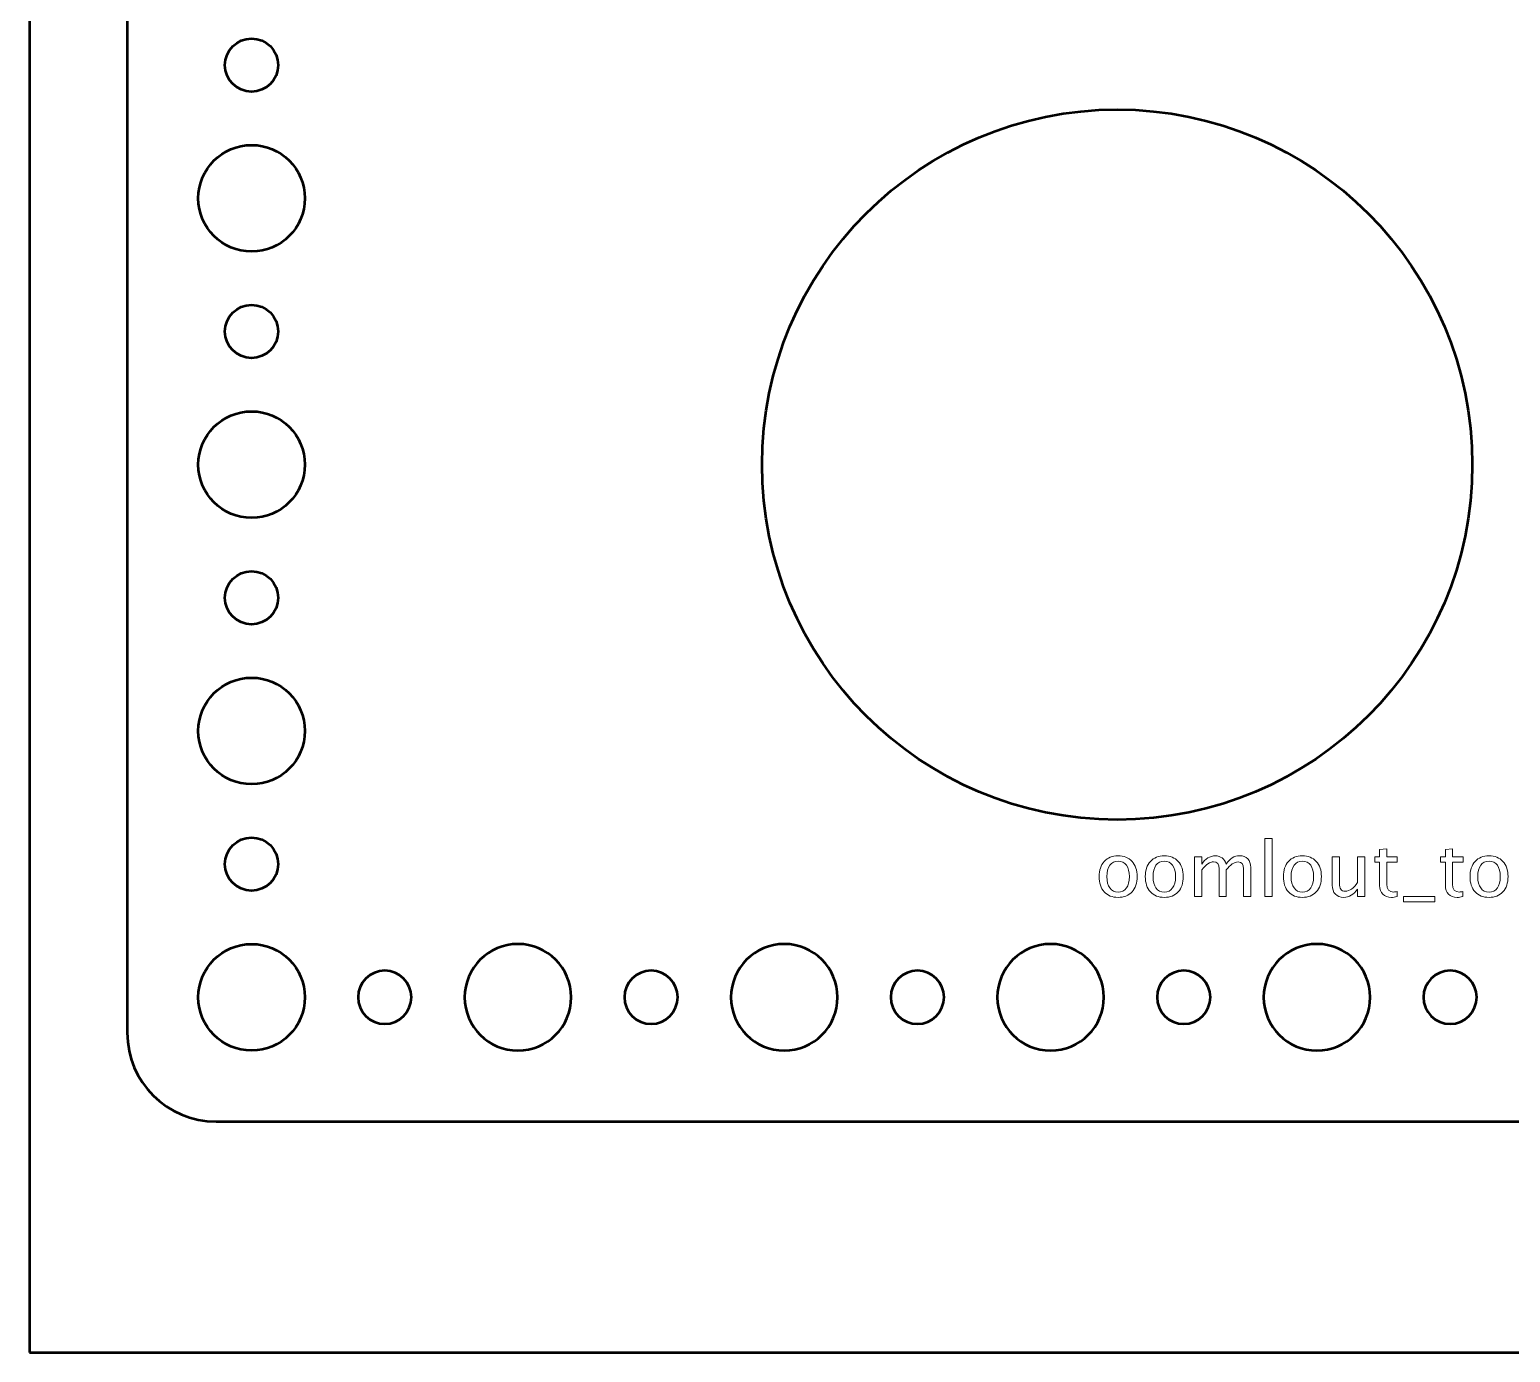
# Model space of a CAD drawing. Header units: centimetres. Extents: x -44 to 44, y -14.8 to 14.1.
# Drawn here: x 16 to 24.34, y -14.75 to -7.3 of the extents above; entities that cross this region are included whole.
import ezdxf

# ---------------------------------------------------------------- set-up
doc = ezdxf.new("R2010")
doc.units = ezdxf.units.CM
doc.header["$MEASUREMENT"] = 0
doc.layers.add('Layer 1', color=7, linetype='Continuous')

msp = doc.modelspace()

# ---------------------------------------------------------------- linework, layer by layer
at = {"layer": 'Layer 1', "color": 4, "lineweight": 53}
msp.add_lwpolyline([(16, -14.75), (44, -14.75), (44, 8.75), (16, 8.75), (16, -14.75)], close=True, dxfattribs=at)
at = {"layer": 'Layer 1', "lineweight": 53}
for centre, major_axis in [((17.25, -7.5), (0, 0.15)), ((22.12505, -9.75005), (0, 2.00005)), ((17.25001, -8.25001), (0, 0.30001)), ((17.25, -9), (0, 0.15)), ((17.25001, -9.75001), (0, 0.30001)), ((17.25, -10.5), (0, 0.15)), ((17.25001, -11.25001), (0, 0.30001)), ((17.25, -12), (0, 0.15)), ((17.25001, -12.75001), (0, 0.30001))]:
    msp.add_ellipse(centre, major_axis=major_axis, ratio=1, dxfattribs=at)
for points, knots in [([(16.55, -12.95), (16.55, -12.95), (16.55, 6.95), (16.55, 6.95), (16.55, 6.95), (16.55, 7.22614), (16.77386, 7.45), (17.05, 7.45), (17.05, 7.45), (17.05, 7.45), (42.95, 7.45), (42.95, 7.45), (42.95, 7.45), (43.22614, 7.45), (43.45, 7.22614), (43.45, 6.95), (43.45, 6.95), (43.45, 6.95), (43.45, -12.95), (43.45, -12.95), (43.45, -12.95), (43.45, -13.22614), (43.22614, -13.45), (42.95, -13.45), (42.95, -13.45), (42.95, -13.45), (17.05, -13.45), (17.05, -13.45), (17.05, -13.45), (16.77386, -13.45), (16.55, -13.22614), (16.55, -12.95)], [0, 0, 0, 0, 0.1111111, 0.1111111, 0.1111111, 0.1111111, 0.2222222, 0.2222222, 0.2222222, 0.2222222, 0.3333333, 0.3333333, 0.3333333, 0.3333333, 0.4444444, 0.4444444, 0.4444444, 0.4444444, 0.5555556, 0.5555556, 0.5555556, 0.5555556, 0.6666667, 0.6666667, 0.6666667, 0.6666667, 0.7777778, 0.7777778, 0.7777778, 0.7777778, 1, 1, 1, 1]), ([(18.45, -12.75), (18.45, -12.58431), (18.58431, -12.45), (18.75, -12.45), (18.75, -12.45), (18.91569, -12.45), (19.05, -12.58431), (19.05, -12.75), (19.05, -12.75), (19.05, -12.91569), (18.91569, -13.05), (18.75, -13.05), (18.75, -13.05), (18.58431, -13.05), (18.45, -12.91569), (18.45, -12.75)], [0, 0, 0, 0, 0.2, 0.2, 0.2, 0.2, 0.4, 0.4, 0.4, 0.4, 0.6, 0.6, 0.6, 0.6, 1, 1, 1, 1]), ([(19.95, -12.75), (19.95, -12.58431), (20.08431, -12.45), (20.25, -12.45), (20.25, -12.45), (20.41569, -12.45), (20.55, -12.58431), (20.55, -12.75), (20.55, -12.75), (20.55, -12.91569), (20.41569, -13.05), (20.25, -13.05), (20.25, -13.05), (20.08431, -13.05), (19.95, -12.91569), (19.95, -12.75)], [0, 0, 0, 0, 0.2, 0.2, 0.2, 0.2, 0.4, 0.4, 0.4, 0.4, 0.6, 0.6, 0.6, 0.6, 1, 1, 1, 1]), ([(21.45, -12.75), (21.45, -12.58431), (21.58431, -12.45), (21.75, -12.45), (21.75, -12.45), (21.91569, -12.45), (22.05, -12.58431), (22.05, -12.75), (22.05, -12.75), (22.05, -12.91569), (21.91569, -13.05), (21.75, -13.05), (21.75, -13.05), (21.58431, -13.05), (21.45, -12.91569), (21.45, -12.75)], [0, 0, 0, 0, 0.2, 0.2, 0.2, 0.2, 0.4, 0.4, 0.4, 0.4, 0.6, 0.6, 0.6, 0.6, 1, 1, 1, 1]), ([(22.95, -12.75), (22.95, -12.58431), (23.08431, -12.45), (23.25, -12.45), (23.25, -12.45), (23.41569, -12.45), (23.55, -12.58431), (23.55, -12.75), (23.55, -12.75), (23.55, -12.91569), (23.41569, -13.05), (23.25, -13.05), (23.25, -13.05), (23.08431, -13.05), (22.95, -12.91569), (22.95, -12.75)], [0, 0, 0, 0, 0.2, 0.2, 0.2, 0.2, 0.4, 0.4, 0.4, 0.4, 0.6, 0.6, 0.6, 0.6, 1, 1, 1, 1]), ([(17.85, -12.75), (17.85, -12.66716), (17.91716, -12.6), (18, -12.6), (18, -12.6), (18.08284, -12.6), (18.15, -12.66716), (18.15, -12.75), (18.15, -12.75), (18.15, -12.83284), (18.08284, -12.9), (18, -12.9), (18, -12.9), (17.91716, -12.9), (17.85, -12.83284), (17.85, -12.75)], [0, 0, 0, 0, 0.2, 0.2, 0.2, 0.2, 0.4, 0.4, 0.4, 0.4, 0.6, 0.6, 0.6, 0.6, 1, 1, 1, 1]), ([(19.35, -12.75), (19.35, -12.66716), (19.41716, -12.6), (19.5, -12.6), (19.5, -12.6), (19.58284, -12.6), (19.65, -12.66716), (19.65, -12.75), (19.65, -12.75), (19.65, -12.83284), (19.58284, -12.9), (19.5, -12.9), (19.5, -12.9), (19.41716, -12.9), (19.35, -12.83284), (19.35, -12.75)], [0, 0, 0, 0, 0.2, 0.2, 0.2, 0.2, 0.4, 0.4, 0.4, 0.4, 0.6, 0.6, 0.6, 0.6, 1, 1, 1, 1]), ([(20.85, -12.75), (20.85, -12.66716), (20.91716, -12.6), (21, -12.6), (21, -12.6), (21.08284, -12.6), (21.15, -12.66716), (21.15, -12.75), (21.15, -12.75), (21.15, -12.83284), (21.08284, -12.9), (21, -12.9), (21, -12.9), (20.91716, -12.9), (20.85, -12.83284), (20.85, -12.75)], [0, 0, 0, 0, 0.2, 0.2, 0.2, 0.2, 0.4, 0.4, 0.4, 0.4, 0.6, 0.6, 0.6, 0.6, 1, 1, 1, 1]), ([(22.35, -12.75), (22.35, -12.66716), (22.41716, -12.6), (22.5, -12.6), (22.5, -12.6), (22.58284, -12.6), (22.65, -12.66716), (22.65, -12.75), (22.65, -12.75), (22.65, -12.83284), (22.58284, -12.9), (22.5, -12.9), (22.5, -12.9), (22.41716, -12.9), (22.35, -12.83284), (22.35, -12.75)], [0, 0, 0, 0, 0.2, 0.2, 0.2, 0.2, 0.4, 0.4, 0.4, 0.4, 0.6, 0.6, 0.6, 0.6, 1, 1, 1, 1]), ([(23.85, -12.75), (23.85, -12.66716), (23.91716, -12.6), (24, -12.6), (24, -12.6), (24.08284, -12.6), (24.15, -12.66716), (24.15, -12.75), (24.15, -12.75), (24.15, -12.83284), (24.08284, -12.9), (24, -12.9), (24, -12.9), (23.91716, -12.9), (23.85, -12.83284), (23.85, -12.75)], [0, 0, 0, 0, 0.2, 0.2, 0.2, 0.2, 0.4, 0.4, 0.4, 0.4, 0.6, 0.6, 0.6, 0.6, 1, 1, 1, 1])]:
    msp.add_open_spline(points, degree=3, knots=knots, dxfattribs=at)
at = {"layer": 'Layer 1', "color": 5, "lineweight": 9}
for points, knots in [([(22.95648, -12.18252), (22.95648, -12.18252), (22.95648, -11.85613), (22.95648, -11.85613), (22.95648, -11.85613), (22.95648, -11.85613), (22.99712, -11.85613), (22.99712, -11.85613), (22.99712, -11.85613), (22.99712, -11.85613), (22.99712, -12.18252), (22.99712, -12.18252), (22.99712, -12.18252), (22.99712, -12.18252), (22.95648, -12.18252), (22.95648, -12.18252)], [0, 0, 0, 0, 0.2, 0.2, 0.2, 0.2, 0.4, 0.4, 0.4, 0.4, 0.6, 0.6, 0.6, 0.6, 1, 1, 1, 1]), ([(23.70197, -12.18245), (23.68941, -12.18591), (23.67847, -12.1876), (23.66923, -12.1876), (23.66923, -12.1876), (23.64849, -12.1876), (23.63233, -12.18167), (23.62076, -12.16982), (23.62076, -12.16982), (23.60912, -12.15797), (23.60333, -12.14153), (23.60333, -12.12043), (23.60333, -12.12043), (23.60333, -12.12043), (23.60333, -11.98863), (23.60333, -11.98863), (23.60333, -11.98863), (23.60333, -11.98863), (23.57525, -11.98863), (23.57525, -11.98863), (23.57525, -11.98863), (23.57525, -11.98863), (23.57525, -11.95816), (23.57525, -11.95816), (23.57525, -11.95816), (23.57525, -11.95816), (23.60333, -11.95816), (23.60333, -11.95816), (23.60333, -11.95816), (23.60333, -11.95816), (23.60333, -11.91759), (23.60333, -11.91759), (23.60333, -11.91759), (23.60333, -11.91759), (23.64397, -11.91371), (23.64397, -11.91371), (23.64397, -11.91371), (23.64397, -11.91371), (23.64397, -11.95816), (23.64397, -11.95816), (23.64397, -11.95816), (23.64397, -11.95816), (23.70282, -11.95816), (23.70282, -11.95816), (23.70282, -11.95816), (23.70282, -11.95816), (23.70282, -11.98863), (23.70282, -11.98863), (23.70282, -11.98863), (23.70282, -11.98863), (23.64397, -11.98863), (23.64397, -11.98863), (23.64397, -11.98863), (23.64397, -11.98863), (23.64397, -12.11309), (23.64397, -12.11309), (23.64397, -12.11309), (23.64397, -12.14244), (23.65674, -12.15712), (23.68221, -12.15712), (23.68221, -12.15712), (23.68765, -12.15712), (23.69421, -12.1562), (23.70197, -12.15444), (23.70197, -12.15444), (23.70197, -12.15444), (23.70197, -12.18245), (23.70197, -12.18245)], [0, 0, 0, 0, 0.0555556, 0.0555556, 0.0555556, 0.0555556, 0.1111111, 0.1111111, 0.1111111, 0.1111111, 0.1666667, 0.1666667, 0.1666667, 0.1666667, 0.2222222, 0.2222222, 0.2222222, 0.2222222, 0.2777778, 0.2777778, 0.2777778, 0.2777778, 0.3333333, 0.3333333, 0.3333333, 0.3333333, 0.3888889, 0.3888889, 0.3888889, 0.3888889, 0.4444444, 0.4444444, 0.4444444, 0.4444444, 0.5, 0.5, 0.5, 0.5, 0.5555556, 0.5555556, 0.5555556, 0.5555556, 0.6111111, 0.6111111, 0.6111111, 0.6111111, 0.6666667, 0.6666667, 0.6666667, 0.6666667, 0.7222222, 0.7222222, 0.7222222, 0.7222222, 0.7777778, 0.7777778, 0.7777778, 0.7777778, 0.8333333, 0.8333333, 0.8333333, 0.8333333, 0.8888889, 0.8888889, 0.8888889, 0.8888889, 1, 1, 1, 1]), ([(24.07197, -12.18245), (24.05941, -12.18591), (24.04847, -12.1876), (24.03923, -12.1876), (24.03923, -12.1876), (24.01849, -12.1876), (24.00233, -12.18167), (23.99076, -12.16982), (23.99076, -12.16982), (23.97912, -12.15797), (23.97333, -12.14153), (23.97333, -12.12043), (23.97333, -12.12043), (23.97333, -12.12043), (23.97333, -11.98863), (23.97333, -11.98863), (23.97333, -11.98863), (23.97333, -11.98863), (23.94525, -11.98863), (23.94525, -11.98863), (23.94525, -11.98863), (23.94525, -11.98863), (23.94525, -11.95816), (23.94525, -11.95816), (23.94525, -11.95816), (23.94525, -11.95816), (23.97333, -11.95816), (23.97333, -11.95816), (23.97333, -11.95816), (23.97333, -11.95816), (23.97333, -11.91759), (23.97333, -11.91759), (23.97333, -11.91759), (23.97333, -11.91759), (24.01397, -11.91371), (24.01397, -11.91371), (24.01397, -11.91371), (24.01397, -11.91371), (24.01397, -11.95816), (24.01397, -11.95816), (24.01397, -11.95816), (24.01397, -11.95816), (24.07282, -11.95816), (24.07282, -11.95816), (24.07282, -11.95816), (24.07282, -11.95816), (24.07282, -11.98863), (24.07282, -11.98863), (24.07282, -11.98863), (24.07282, -11.98863), (24.01397, -11.98863), (24.01397, -11.98863), (24.01397, -11.98863), (24.01397, -11.98863), (24.01397, -12.11309), (24.01397, -12.11309), (24.01397, -12.11309), (24.01397, -12.14244), (24.02674, -12.15712), (24.05221, -12.15712), (24.05221, -12.15712), (24.05765, -12.15712), (24.06421, -12.1562), (24.07197, -12.15444), (24.07197, -12.15444), (24.07197, -12.15444), (24.07197, -12.18245), (24.07197, -12.18245)], [0, 0, 0, 0, 0.0555556, 0.0555556, 0.0555556, 0.0555556, 0.1111111, 0.1111111, 0.1111111, 0.1111111, 0.1666667, 0.1666667, 0.1666667, 0.1666667, 0.2222222, 0.2222222, 0.2222222, 0.2222222, 0.2777778, 0.2777778, 0.2777778, 0.2777778, 0.3333333, 0.3333333, 0.3333333, 0.3333333, 0.3888889, 0.3888889, 0.3888889, 0.3888889, 0.4444444, 0.4444444, 0.4444444, 0.4444444, 0.5, 0.5, 0.5, 0.5, 0.5555556, 0.5555556, 0.5555556, 0.5555556, 0.6111111, 0.6111111, 0.6111111, 0.6111111, 0.6666667, 0.6666667, 0.6666667, 0.6666667, 0.7222222, 0.7222222, 0.7222222, 0.7222222, 0.7777778, 0.7777778, 0.7777778, 0.7777778, 0.8333333, 0.8333333, 0.8333333, 0.8333333, 0.8888889, 0.8888889, 0.8888889, 0.8888889, 1, 1, 1, 1]), ([(22.13041, -12.1876), (22.09746, -12.1876), (22.07136, -12.17709), (22.05217, -12.15606), (22.05217, -12.15606), (22.03291, -12.13504), (22.02331, -12.10646), (22.02331, -12.07041), (22.02331, -12.07041), (22.02331, -12.03443), (22.03291, -12.00592), (22.05217, -11.98497), (22.05217, -11.98497), (22.07136, -11.96401), (22.09746, -11.9535), (22.13041, -11.9535), (22.13041, -11.9535), (22.16336, -11.9535), (22.18947, -11.96401), (22.20866, -11.98497), (22.20866, -11.98497), (22.22792, -12.00592), (22.23751, -12.03443), (22.23751, -12.07041), (22.23751, -12.07041), (22.23751, -12.10646), (22.22792, -12.13504), (22.20866, -12.15606), (22.20866, -12.15606), (22.18947, -12.17709), (22.16336, -12.1876), (22.13041, -12.1876)], [0, 0, 0, 0, 0.1111111, 0.1111111, 0.1111111, 0.1111111, 0.2222222, 0.2222222, 0.2222222, 0.2222222, 0.3333333, 0.3333333, 0.3333333, 0.3333333, 0.4444444, 0.4444444, 0.4444444, 0.4444444, 0.5555556, 0.5555556, 0.5555556, 0.5555556, 0.6666667, 0.6666667, 0.6666667, 0.6666667, 0.7777778, 0.7777778, 0.7777778, 0.7777778, 1, 1, 1, 1]), ([(22.13034, -12.15712), (22.15045, -12.15712), (22.16611, -12.14957), (22.17726, -12.1344), (22.17726, -12.1344), (22.18834, -12.1193), (22.19391, -12.09792), (22.19391, -12.07041), (22.19391, -12.07041), (22.19391, -12.04296), (22.18834, -12.02165), (22.17726, -12.00656), (22.17726, -12.00656), (22.16611, -11.99153), (22.15045, -11.98398), (22.13034, -11.98398), (22.13034, -11.98398), (22.11016, -11.98398), (22.0945, -11.99153), (22.08349, -12.00656), (22.08349, -12.00656), (22.07242, -12.02165), (22.06691, -12.04296), (22.06691, -12.07041), (22.06691, -12.07041), (22.06691, -12.09792), (22.07242, -12.1193), (22.08349, -12.1344), (22.08349, -12.1344), (22.0945, -12.14957), (22.11016, -12.15712), (22.13034, -12.15712)], [0, 0, 0, 0, 0.1111111, 0.1111111, 0.1111111, 0.1111111, 0.2222222, 0.2222222, 0.2222222, 0.2222222, 0.3333333, 0.3333333, 0.3333333, 0.3333333, 0.4444444, 0.4444444, 0.4444444, 0.4444444, 0.5555556, 0.5555556, 0.5555556, 0.5555556, 0.6666667, 0.6666667, 0.6666667, 0.6666667, 0.7777778, 0.7777778, 0.7777778, 0.7777778, 1, 1, 1, 1]), ([(22.39048, -12.1876), (22.35753, -12.1876), (22.33143, -12.17709), (22.31224, -12.15606), (22.31224, -12.15606), (22.29298, -12.13504), (22.28338, -12.10646), (22.28338, -12.07041), (22.28338, -12.07041), (22.28338, -12.03443), (22.29298, -12.00592), (22.31224, -11.98497), (22.31224, -11.98497), (22.33143, -11.96401), (22.35753, -11.9535), (22.39048, -11.9535), (22.39048, -11.9535), (22.42343, -11.9535), (22.44954, -11.96401), (22.46873, -11.98497), (22.46873, -11.98497), (22.48799, -12.00592), (22.49758, -12.03443), (22.49758, -12.07041), (22.49758, -12.07041), (22.49758, -12.10646), (22.48799, -12.13504), (22.46873, -12.15606), (22.46873, -12.15606), (22.44954, -12.17709), (22.42343, -12.1876), (22.39048, -12.1876)], [0, 0, 0, 0, 0.1111111, 0.1111111, 0.1111111, 0.1111111, 0.2222222, 0.2222222, 0.2222222, 0.2222222, 0.3333333, 0.3333333, 0.3333333, 0.3333333, 0.4444444, 0.4444444, 0.4444444, 0.4444444, 0.5555556, 0.5555556, 0.5555556, 0.5555556, 0.6666667, 0.6666667, 0.6666667, 0.6666667, 0.7777778, 0.7777778, 0.7777778, 0.7777778, 1, 1, 1, 1]), ([(22.39041, -12.15712), (22.41052, -12.15712), (22.42618, -12.14957), (22.43733, -12.1344), (22.43733, -12.1344), (22.44841, -12.1193), (22.45398, -12.09792), (22.45398, -12.07041), (22.45398, -12.07041), (22.45398, -12.04296), (22.44841, -12.02165), (22.43733, -12.00656), (22.43733, -12.00656), (22.42618, -11.99153), (22.41052, -11.98398), (22.39041, -11.98398), (22.39041, -11.98398), (22.37023, -11.98398), (22.35457, -11.99153), (22.34356, -12.00656), (22.34356, -12.00656), (22.33249, -12.02165), (22.32698, -12.04296), (22.32698, -12.07041), (22.32698, -12.07041), (22.32698, -12.09792), (22.33249, -12.1193), (22.34356, -12.1344), (22.34356, -12.1344), (22.35457, -12.14957), (22.37023, -12.15712), (22.39041, -12.15712)], [0, 0, 0, 0, 0.1111111, 0.1111111, 0.1111111, 0.1111111, 0.2222222, 0.2222222, 0.2222222, 0.2222222, 0.3333333, 0.3333333, 0.3333333, 0.3333333, 0.4444444, 0.4444444, 0.4444444, 0.4444444, 0.5555556, 0.5555556, 0.5555556, 0.5555556, 0.6666667, 0.6666667, 0.6666667, 0.6666667, 0.7777778, 0.7777778, 0.7777778, 0.7777778, 1, 1, 1, 1]), ([(22.56123, -12.18252), (22.56123, -12.18252), (22.56123, -11.95816), (22.56123, -11.95816), (22.56123, -11.95816), (22.56123, -11.95816), (22.60187, -11.95816), (22.60187, -11.95816), (22.60187, -11.95816), (22.60187, -11.95816), (22.60187, -12.00056), (22.60187, -12.00056), (22.60187, -12.00056), (22.6217, -11.96916), (22.6471, -11.9535), (22.67821, -11.9535), (22.67821, -11.9535), (22.7082, -11.9535), (22.72859, -11.96916), (22.73945, -12.00056), (22.73945, -12.00056), (22.75871, -11.96888), (22.78383, -11.95308), (22.81466, -11.95308), (22.81466, -11.95308), (22.83435, -11.95308), (22.84966, -11.95886), (22.86059, -11.9705), (22.86059, -11.9705), (22.87153, -11.98214), (22.87703, -11.99844), (22.87703, -12.0194), (22.87703, -12.0194), (22.87703, -12.0194), (22.87703, -12.18252), (22.87703, -12.18252), (22.87703, -12.18252), (22.87703, -12.18252), (22.83639, -12.18252), (22.83639, -12.18252), (22.83639, -12.18252), (22.83639, -12.18252), (22.83639, -12.0261), (22.83639, -12.0261), (22.83639, -12.0261), (22.83639, -12.00056), (22.82623, -11.98779), (22.80591, -11.98779), (22.80591, -11.98779), (22.78482, -11.98779), (22.76266, -12.00268), (22.73945, -12.03252), (22.73945, -12.03252), (22.73945, -12.03252), (22.73945, -12.18252), (22.73945, -12.18252), (22.73945, -12.18252), (22.73945, -12.18252), (22.69881, -12.18252), (22.69881, -12.18252), (22.69881, -12.18252), (22.69881, -12.18252), (22.69881, -12.02596), (22.69881, -12.02596), (22.69881, -12.02596), (22.69881, -12.00021), (22.68851, -11.98736), (22.66784, -11.98736), (22.66784, -11.98736), (22.64731, -11.98736), (22.62529, -12.00232), (22.60187, -12.03231), (22.60187, -12.03231), (22.60187, -12.03231), (22.60187, -12.18252), (22.60187, -12.18252), (22.60187, -12.18252), (22.60187, -12.18252), (22.56123, -12.18252), (22.56123, -12.18252)], [0, 0, 0, 0, 0.047619, 0.047619, 0.047619, 0.047619, 0.0952381, 0.0952381, 0.0952381, 0.0952381, 0.1428571, 0.1428571, 0.1428571, 0.1428571, 0.1904762, 0.1904762, 0.1904762, 0.1904762, 0.2380952, 0.2380952, 0.2380952, 0.2380952, 0.2857143, 0.2857143, 0.2857143, 0.2857143, 0.3333333, 0.3333333, 0.3333333, 0.3333333, 0.3809524, 0.3809524, 0.3809524, 0.3809524, 0.4285714, 0.4285714, 0.4285714, 0.4285714, 0.4761905, 0.4761905, 0.4761905, 0.4761905, 0.5238095, 0.5238095, 0.5238095, 0.5238095, 0.5714286, 0.5714286, 0.5714286, 0.5714286, 0.6190476, 0.6190476, 0.6190476, 0.6190476, 0.6666667, 0.6666667, 0.6666667, 0.6666667, 0.7142857, 0.7142857, 0.7142857, 0.7142857, 0.7619048, 0.7619048, 0.7619048, 0.7619048, 0.8095238, 0.8095238, 0.8095238, 0.8095238, 0.8571429, 0.8571429, 0.8571429, 0.8571429, 0.9047619, 0.9047619, 0.9047619, 0.9047619, 1, 1, 1, 1]), ([(23.16814, -12.1876), (23.13519, -12.1876), (23.10909, -12.17709), (23.0899, -12.15606), (23.0899, -12.15606), (23.07064, -12.13504), (23.06104, -12.10646), (23.06104, -12.07041), (23.06104, -12.07041), (23.06104, -12.03443), (23.07064, -12.00592), (23.0899, -11.98497), (23.0899, -11.98497), (23.10909, -11.96401), (23.13519, -11.9535), (23.16814, -11.9535), (23.16814, -11.9535), (23.20109, -11.9535), (23.2272, -11.96401), (23.24639, -11.98497), (23.24639, -11.98497), (23.26565, -12.00592), (23.27524, -12.03443), (23.27524, -12.07041), (23.27524, -12.07041), (23.27524, -12.10646), (23.26565, -12.13504), (23.24639, -12.15606), (23.24639, -12.15606), (23.2272, -12.17709), (23.20109, -12.1876), (23.16814, -12.1876)], [0, 0, 0, 0, 0.1111111, 0.1111111, 0.1111111, 0.1111111, 0.2222222, 0.2222222, 0.2222222, 0.2222222, 0.3333333, 0.3333333, 0.3333333, 0.3333333, 0.4444444, 0.4444444, 0.4444444, 0.4444444, 0.5555556, 0.5555556, 0.5555556, 0.5555556, 0.6666667, 0.6666667, 0.6666667, 0.6666667, 0.7777778, 0.7777778, 0.7777778, 0.7777778, 1, 1, 1, 1]), ([(23.16807, -12.15712), (23.18818, -12.15712), (23.20384, -12.14957), (23.21499, -12.1344), (23.21499, -12.1344), (23.22607, -12.1193), (23.23164, -12.09792), (23.23164, -12.07041), (23.23164, -12.07041), (23.23164, -12.04296), (23.22607, -12.02165), (23.21499, -12.00656), (23.21499, -12.00656), (23.20384, -11.99153), (23.18818, -11.98398), (23.16807, -11.98398), (23.16807, -11.98398), (23.14789, -11.98398), (23.13223, -11.99153), (23.12122, -12.00656), (23.12122, -12.00656), (23.11015, -12.02165), (23.10464, -12.04296), (23.10464, -12.07041), (23.10464, -12.07041), (23.10464, -12.09792), (23.11015, -12.1193), (23.12122, -12.1344), (23.12122, -12.1344), (23.13223, -12.14957), (23.14789, -12.15712), (23.16807, -12.15712)], [0, 0, 0, 0, 0.1111111, 0.1111111, 0.1111111, 0.1111111, 0.2222222, 0.2222222, 0.2222222, 0.2222222, 0.3333333, 0.3333333, 0.3333333, 0.3333333, 0.4444444, 0.4444444, 0.4444444, 0.4444444, 0.5555556, 0.5555556, 0.5555556, 0.5555556, 0.6666667, 0.6666667, 0.6666667, 0.6666667, 0.7777778, 0.7777778, 0.7777778, 0.7777778, 1, 1, 1, 1]), ([(23.47944, -12.18252), (23.47944, -12.18252), (23.47944, -12.14033), (23.47944, -12.14033), (23.47944, -12.14033), (23.45777, -12.17187), (23.43146, -12.1876), (23.40055, -12.1876), (23.40055, -12.1876), (23.38094, -12.1876), (23.36535, -12.18146), (23.35378, -12.16911), (23.35378, -12.16911), (23.34214, -12.15677), (23.33635, -12.14019), (23.33635, -12.11923), (23.33635, -12.11923), (23.33635, -12.11923), (23.33635, -11.95816), (23.33635, -11.95816), (23.33635, -11.95816), (23.33635, -11.95816), (23.37699, -11.95816), (23.37699, -11.95816), (23.37699, -11.95816), (23.37699, -11.95816), (23.37699, -12.10597), (23.37699, -12.10597), (23.37699, -12.10597), (23.37699, -12.12283), (23.37946, -12.13475), (23.38433, -12.14181), (23.38433, -12.14181), (23.38927, -12.14894), (23.39745, -12.15246), (23.40895, -12.15246), (23.40895, -12.15246), (23.43379, -12.15246), (23.45735, -12.13617), (23.47944, -12.1035), (23.47944, -12.1035), (23.47944, -12.1035), (23.47944, -11.95816), (23.47944, -11.95816), (23.47944, -11.95816), (23.47944, -11.95816), (23.52007, -11.95816), (23.52007, -11.95816), (23.52007, -11.95816), (23.52007, -11.95816), (23.52007, -12.18252), (23.52007, -12.18252), (23.52007, -12.18252), (23.52007, -12.18252), (23.47944, -12.18252), (23.47944, -12.18252)], [0, 0, 0, 0, 0.0666667, 0.0666667, 0.0666667, 0.0666667, 0.1333333, 0.1333333, 0.1333333, 0.1333333, 0.2, 0.2, 0.2, 0.2, 0.2666667, 0.2666667, 0.2666667, 0.2666667, 0.3333333, 0.3333333, 0.3333333, 0.3333333, 0.4, 0.4, 0.4, 0.4, 0.4666667, 0.4666667, 0.4666667, 0.4666667, 0.5333333, 0.5333333, 0.5333333, 0.5333333, 0.6, 0.6, 0.6, 0.6, 0.6666667, 0.6666667, 0.6666667, 0.6666667, 0.7333333, 0.7333333, 0.7333333, 0.7333333, 0.8, 0.8, 0.8, 0.8, 0.8666667, 0.8666667, 0.8666667, 0.8666667, 1, 1, 1, 1]), ([(24.21929, -12.1876), (24.18634, -12.1876), (24.16024, -12.17709), (24.14105, -12.15606), (24.14105, -12.15606), (24.12179, -12.13504), (24.11219, -12.10646), (24.11219, -12.07041), (24.11219, -12.07041), (24.11219, -12.03443), (24.12179, -12.00592), (24.14105, -11.98497), (24.14105, -11.98497), (24.16024, -11.96401), (24.18634, -11.9535), (24.21929, -11.9535), (24.21929, -11.9535), (24.25224, -11.9535), (24.27835, -11.96401), (24.29754, -11.98497), (24.29754, -11.98497), (24.3168, -12.00592), (24.32639, -12.03443), (24.32639, -12.07041), (24.32639, -12.07041), (24.32639, -12.10646), (24.3168, -12.13504), (24.29754, -12.15606), (24.29754, -12.15606), (24.27835, -12.17709), (24.25224, -12.1876), (24.21929, -12.1876)], [0, 0, 0, 0, 0.1111111, 0.1111111, 0.1111111, 0.1111111, 0.2222222, 0.2222222, 0.2222222, 0.2222222, 0.3333333, 0.3333333, 0.3333333, 0.3333333, 0.4444444, 0.4444444, 0.4444444, 0.4444444, 0.5555556, 0.5555556, 0.5555556, 0.5555556, 0.6666667, 0.6666667, 0.6666667, 0.6666667, 0.7777778, 0.7777778, 0.7777778, 0.7777778, 1, 1, 1, 1]), ([(24.21922, -12.15712), (24.23933, -12.15712), (24.25499, -12.14957), (24.26614, -12.1344), (24.26614, -12.1344), (24.27722, -12.1193), (24.28279, -12.09792), (24.28279, -12.07041), (24.28279, -12.07041), (24.28279, -12.04296), (24.27722, -12.02165), (24.26614, -12.00656), (24.26614, -12.00656), (24.25499, -11.99153), (24.23933, -11.98398), (24.21922, -11.98398), (24.21922, -11.98398), (24.19904, -11.98398), (24.18338, -11.99153), (24.17237, -12.00656), (24.17237, -12.00656), (24.1613, -12.02165), (24.15579, -12.04296), (24.15579, -12.07041), (24.15579, -12.07041), (24.15579, -12.09792), (24.1613, -12.1193), (24.17237, -12.1344), (24.17237, -12.1344), (24.18338, -12.14957), (24.19904, -12.15712), (24.21922, -12.15712)], [0, 0, 0, 0, 0.1111111, 0.1111111, 0.1111111, 0.1111111, 0.2222222, 0.2222222, 0.2222222, 0.2222222, 0.3333333, 0.3333333, 0.3333333, 0.3333333, 0.4444444, 0.4444444, 0.4444444, 0.4444444, 0.5555556, 0.5555556, 0.5555556, 0.5555556, 0.6666667, 0.6666667, 0.6666667, 0.6666667, 0.7777778, 0.7777778, 0.7777778, 0.7777778, 1, 1, 1, 1]), ([(23.73711, -12.213), (23.73711, -12.213), (23.73711, -12.18252), (23.73711, -12.18252), (23.73711, -12.18252), (23.73711, -12.18252), (23.91322, -12.18252), (23.91322, -12.18252), (23.91322, -12.18252), (23.91322, -12.18252), (23.91322, -12.213), (23.91322, -12.213), (23.91322, -12.213), (23.91322, -12.213), (23.73711, -12.213), (23.73711, -12.213)], [0, 0, 0, 0, 0.2, 0.2, 0.2, 0.2, 0.4, 0.4, 0.4, 0.4, 0.6, 0.6, 0.6, 0.6, 1, 1, 1, 1])]:
    msp.add_open_spline(points, degree=3, knots=knots, dxfattribs=at)

doc.saveas('drawing.dxf')
